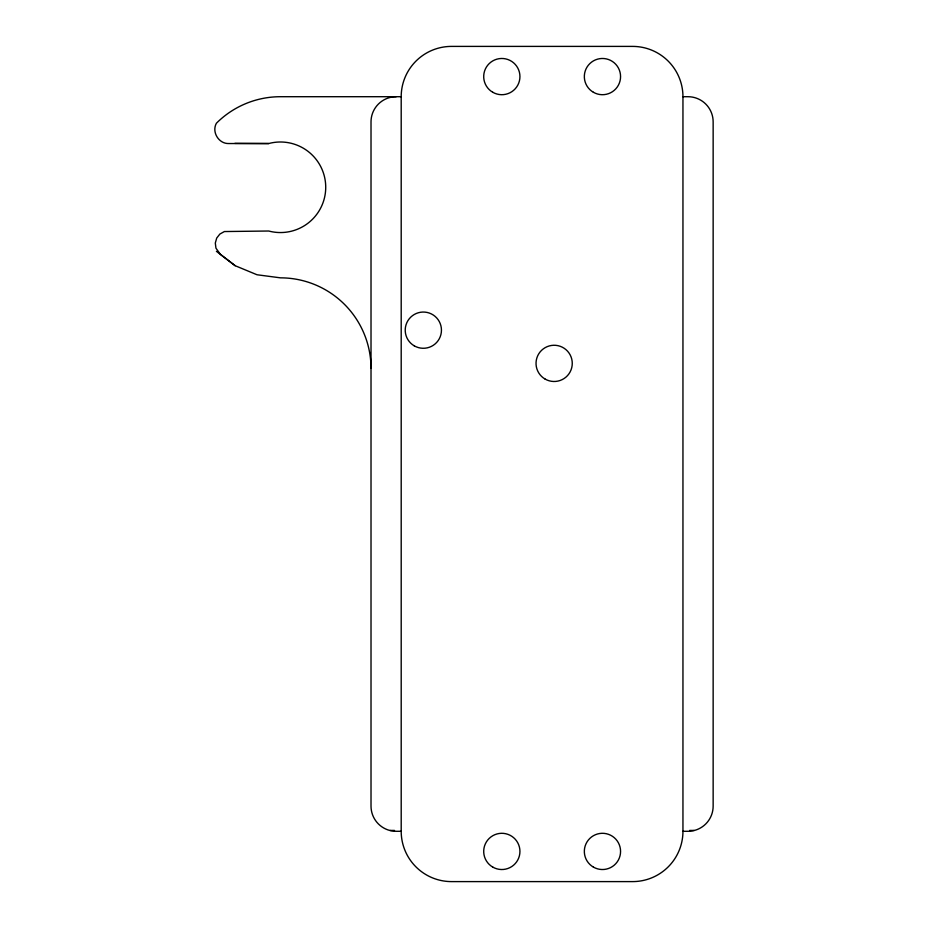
<?xml version="1.0" encoding="UTF-8"?>
<svg xmlns="http://www.w3.org/2000/svg" width="928" height="928" viewBox="0 0 928 928"><rect width="100%" height="100%" fill="white"/><g stroke="black" fill="none" stroke-linecap="round" stroke-linejoin="round"><path stroke-width="1.39" d="M401.198 96.709L401.198 831.291A50.309 50.309 0 0 0 451.518 881.6L632.641 881.6A50.309 50.309 0 0 0 682.95 831.291L682.95 96.709A50.309 50.309 0 0 0 632.641 46.4L451.518 46.4A50.309 50.309 0 0 0 401.198 96.709L280.453 96.709A90.561 90.561 0 0 0 216.41 123.238C211.468 131.95 218.741 143.91 228.752 143.538L268.726 143.538A45.286 45.286 0 0 1 325.728 187.282A45.286 45.286 0 0 1 268.726 231.014L224.379 231.548L219.878 234.053L216.7 238.078L215.308 243.032L215.946 248.136L220.388 254.365L235.167 265.71L257.01 274.758L280.453 277.843A90.561 90.561 0 0 1 371.014 368.404M682.95 96.709L687.984 96.709A25.16 25.16 0 0 1 713.145 121.87L713.145 806.13A25.16 25.16 0 0 1 687.984 831.291L682.95 831.291M390.038 830.432L394.528 830.432M689.632 830.432L694.121 830.432M401.198 831.291L396.163 831.291A25.16 25.16 0 0 1 371.014 806.13L371.014 121.87A25.16 25.16 0 0 1 396.163 96.709M234.854 143.376L268.726 143.538M216.41 251.314L235.167 265.71M545.096 379.065A18.108 18.108 0 0 0 572.263 363.37A18.108 18.108 0 0 0 545.096 347.687A18.108 18.108 0 0 0 545.096 379.065M414.282 345.854A18.108 18.108 0 0 0 441.45 330.171A18.108 18.108 0 0 0 414.282 314.476A18.108 18.108 0 0 0 414.282 345.854M593.398 92.278A18.108 18.108 0 0 0 620.565 76.583A18.108 18.108 0 0 0 593.398 60.9A18.108 18.108 0 0 0 593.398 92.278M492.768 92.278A18.108 18.108 0 0 0 519.935 76.583A18.108 18.108 0 0 0 492.768 60.9A18.108 18.108 0 0 0 492.768 92.278M492.768 867.1A18.108 18.108 0 0 0 519.935 851.417A18.108 18.108 0 0 0 492.768 835.722A18.108 18.108 0 0 0 492.768 867.1M593.398 867.1A18.108 18.108 0 0 0 620.565 851.417A18.108 18.108 0 0 0 593.398 835.722A18.108 18.108 0 0 0 593.398 867.1"/></g></svg>
